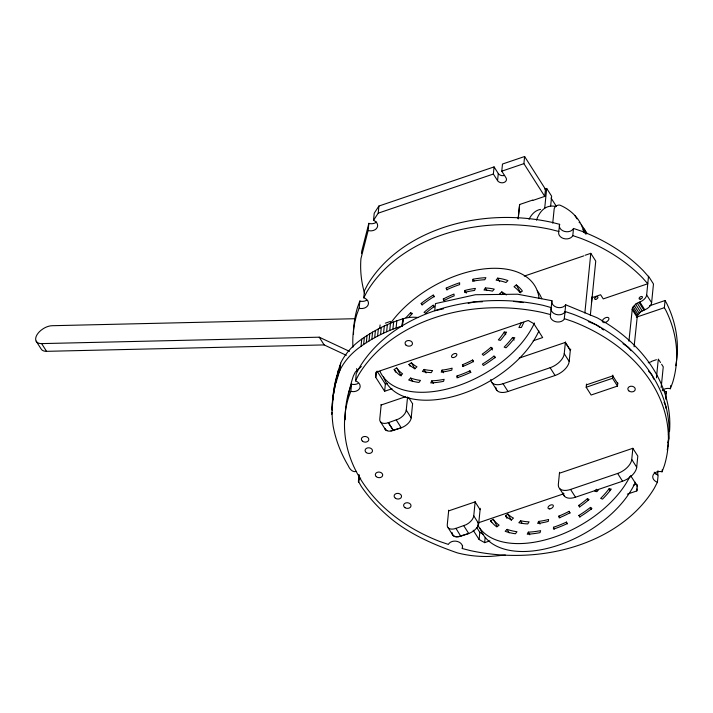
<?xml version="1.0" encoding="UTF-8"?>
<svg xmlns="http://www.w3.org/2000/svg" width="713" height="713" viewBox="0 0 713 713"><rect width="100%" height="100%" fill="white"/><g stroke="black" fill="none" stroke-linecap="round" stroke-linejoin="round"><path stroke-width="1.07" d="M457.015 375.956L456.962 377.819A75.239 43.065 -29.5 0 0 470.411 372.462L469.938 370.813A72.289 41.381 -29.5 0 1 457.015 375.956L458.004 377.712M553.502 527.255L553.448 529.117A75.239 43.065 -29.5 0 0 566.906 523.77L566.434 522.112A72.289 41.381 -29.5 0 1 553.502 527.255L554.5 529.019M356.58 471.391C352.694 472.79 349.539 469.011 348.274 465.785A181.672 138.144 5.7 0 1 333.158 426.205C330.03 404.726 333.88 382.435 341.117 362.133A87.289 66.371 5.7 0 1 359.165 341.01C372.498 331.064 387.569 323.444 403.496 318.649A28.814 21.907 5.7 0 1 417.97 317.49M392.007 388.754L384.637 391.259L375.751 377.32L376.054 372.204L528.235 320.485L533.787 323.613L542.664 337.561L533.19 340.778M627.387 494.136L636.834 490.927L637.128 485.803L630.613 475.58M332.713 401.374L333.042 397.088M331.91 409.619L332.632 402.453L332.142 410.207M332.329 404.253L333.657 391.74M331.732 414.306L331.937 412.257M332.944 398.915L334.477 386.419M333.764 393.594L335.502 381.125M334.789 388.3L336.732 375.876M336.019 383.041L337.454 377.819L338.167 370.653M337.454 377.819L339.085 372.649L339.798 365.475M339.914 370.323L340.627 363.158M654.213 472.184A7.38 5.606 5.7 0 0 656.735 474.466L658.144 475.045L657.422 482.211L654.32 488.182A162.288 123.402 5.7 0 1 470.518 550.641L462.265 548.538L462.559 547.432A7.38 5.606 5.7 0 0 457.603 541.515A7.38 5.606 5.7 0 0 449.11 543.342L448.388 544.42L440.402 541.72A162.288 123.402 5.7 0 1 348.523 397.524L350.841 391.303L351.554 384.129L352.534 384.378A7.38 5.606 5.7 0 0 357.979 383.505M352.944 347.151A162.288 123.402 5.7 0 1 356.821 314.433L359.129 308.23L359.851 301.055L361.375 301.349A7.38 5.606 5.7 0 0 366.705 300.164M364.495 293.025A162.288 123.402 5.7 0 1 360.938 258.65L368.149 230.486L368.862 223.347L369.619 223.579A7.38 5.606 5.7 0 0 376.571 222.028M350.841 391.303L351.821 391.544A7.38 5.606 5.7 0 0 359.913 387.792A7.38 5.606 5.7 0 0 355.644 380.947L356.179 373.737L359.281 367.774A162.288 123.402 5.7 0 1 543.083 305.316L551.238 307.597A7.335 5.579 5.7 0 0 555.908 314.38A7.335 5.579 5.7 0 0 564.972 311.946L565.685 304.799L597.12 317.784A162.288 123.402 5.7 0 1 669.534 431.427M359.129 308.23L360.662 308.515A7.38 5.606 5.7 0 0 368.086 304.995A7.38 5.606 5.7 0 0 365.163 298.399L363.764 297.82L364.477 290.654L367.578 284.683A162.288 123.402 5.7 0 1 551.381 222.224L559.634 224.328L558.627 232.661A7.38 5.606 5.7 0 0 563.644 238.534A7.38 5.606 5.7 0 0 572.111 236.654L572.797 235.611L573.51 228.445L581.496 231.155A162.288 123.402 5.7 0 1 643.411 270.842L648.482 276.591M368.149 230.486L368.906 230.709A7.38 5.606 5.7 0 0 377.284 227.313A7.38 5.606 5.7 0 0 373.523 220.326L374.236 213.196L378.924 206.03L494.064 166.904L498.28 173.517L497.567 180.647A4.724 3.592 5.7 0 0 503.886 182.519A4.724 3.592 5.7 0 0 505.989 177.778L501.783 171.173L502.487 164.035L524.616 156.521L545.472 189.248L544.759 196.387L532.771 200.46M339.085 372.649L340.395 369.298A87.289 66.371 5.7 0 1 358.443 348.185L361.036 346.313L361.749 339.147M361.036 346.313L363.648 344.477L364.361 337.311M373.523 220.326L378.211 213.16L378.924 206.03M363.648 344.477L366.322 342.695L367.035 335.529M366.322 342.695L369.058 340.966L369.771 333.8M369.058 340.966L371.847 339.29L372.56 332.124M505.374 555.079L490.99 556.363A87.289 66.371 5.7 0 1 457.247 552.851C434.556 544.928 411.998 535.178 392.979 520.249A181.672 138.144 5.7 0 1 361.241 486.311L358.416 481.328L359.004 474.43M358.514 481.694L358.995 475.749M358.416 481.328L359.076 476.436M358.675 482.059L359.316 476.115M358.773 479.51L359.495 476.845M371.847 339.29L374.699 337.677L375.412 330.502M374.699 337.677L377.605 336.108L378.318 328.943M379.762 328.256L380.091 324.941M375.751 377.32L376.268 372.204M377.605 336.108L380.564 334.602L381.277 327.436M380.564 334.602L383.576 333.158L384.289 325.993M383.576 333.158L386.633 331.768L387.355 324.602M381.063 404.476A26.354 14.688 -32.5 0 0 381.161 405.011L379.753 419.164A10.347 5.766 -32.5 0 0 388.318 422.711L393.273 430.474L401.223 427.773A10.419 5.802 -32.5 0 0 411.196 417.88L412.613 403.656M386.633 331.768L389.744 330.449L390.466 323.274M384.637 391.259L385.35 384.093L377.061 371.081M389.744 330.449L392.899 329.183L393.621 322.009M392.899 329.183L396.107 327.971L396.82 320.805M396.107 327.971L402.07 326.028L402.783 318.863M402.07 326.028L403.059 318.791M403.496 318.649L402.346 325.966M388.318 422.711L398.701 418.959A10.419 5.802 -32.5 0 0 406.25 410.109L407.56 396.989M497.567 180.647L493.351 174.034L494.064 166.904M462.265 548.538L462.568 545.463M448.566 510.205A26.354 14.688 -32.5 0 0 448.664 510.74L447.256 524.893A10.347 5.766 -32.5 0 0 455.821 528.44L466.204 524.688A10.419 5.802 -32.5 0 0 473.753 515.847L475.17 501.622M452.202 532.656L452.345 534.278A10.347 5.766 -32.5 0 0 460.776 536.212L468.726 533.502A10.419 5.802 -32.5 0 0 478.699 523.609L480.232 508.298M489.902 540.855L484.653 542.646L479.1 539.509L479.813 532.344L476.854 527.691M484.653 542.646L485.161 537.522M518.173 218.766L519.59 204.524L532.816 200.032M544.759 196.387L523.903 163.651L524.616 156.521M552.744 223.142L554.179 208.749C554.767 206.413 557.423 204.72 559.785 205.086C571.398 209.925 581.3 219.862 583.894 232.456M667.84 446.596A162.288 123.402 5.7 0 0 573.199 314.246L565.186 311.528L564.126 319.362A7.38 5.606 5.7 0 1 555.008 321.527A7.38 5.606 5.7 0 1 550.516 314.763L551.907 300.708L517.593 294.211L475.419 294.727L435.456 303.595L434.743 310.752L443.388 308.836M495.749 387.239A14.75 8.217 -32.5 0 0 508.004 391.49L555.07 375.493A14.75 8.217 -32.5 0 0 569.188 361.482L564.241 353.71L565.356 342.588A26.39 14.706 -32.5 0 0 565.569 341.946M569.188 361.482L570.302 350.359A26.372 14.697 -32.5 0 0 570.712 349.076M559.545 472.282L558.341 484.385A14.75 8.217 -32.5 0 0 570.552 489.448L575.507 497.219L622.574 481.222A14.75 8.217 -32.5 0 0 636.7 467.211L637.805 456.088L632.832 448.29L559.429 473.236M584.847 313.025L590.801 253.329L585.141 255.254M591.442 302.9L592.057 296.751M590.346 315.262L595.747 261.101L590.801 253.329M617.788 382.881L617.476 386.072L591.13 395.02L586.184 387.257L586.505 384.066M617.476 386.072L612.52 378.3L612.841 375.109M628.928 341.215L632.378 308.114L635.595 304.148L639.819 302.009A7.38 4.109 -32.5 0 0 646.655 294.915L648.527 276.207L653.473 283.979L651.611 302.686A7.38 4.109 -32.5 0 1 644.775 309.781L640.541 311.911L637.324 315.877L634.098 346.794M636.7 467.211L631.745 459.439L632.859 448.325M636.834 490.927L637.039 488.877M637.244 486.827L637.449 484.778M656.432 377.854L658.304 359.058M662.234 390.662A7.38 5.606 5.7 0 1 668.821 388.425L670.354 388.719L672.662 382.516A162.288 123.402 5.7 0 0 666.004 310.618L664.356 307.686L665.069 300.512L649.516 305.797M661.156 387.827L663.25 366.83L661.602 364.236M658.01 470.74L657.6 474.822L656.013 473.949M665.728 399.12L666.441 391.954L665.042 391.375A7.38 5.606 5.7 0 1 662.511 389.084M657.422 482.211L656.022 481.631A7.38 5.606 5.7 0 1 653.099 475.045A7.38 5.606 5.7 0 1 660.523 471.516L662.056 471.81L662.252 469.76M670.354 388.719L670.657 385.644M518.217 218.748L519.643 204.506M544.714 208.08L546.693 188.428L544.67 189.114M550.65 206.021L551.639 196.191L546.693 188.428M464.814 290.476L464.493 292.419A57.539 32.932 -29.5 0 1 474.573 290.458L475.411 288.417A60.489 34.625 -29.5 0 0 464.814 290.476L466.302 293.114M368.862 223.347L361.651 251.52A162.288 123.402 5.7 0 0 361.509 253.65M559.634 224.328L559.34 225.486A7.38 5.606 5.7 0 0 564.357 231.369A7.38 5.606 5.7 0 0 572.833 229.488L573.51 228.445M667.76 442.737L668.821 438.584L668.42 434.27M473.058 279.238L472.478 281.243A72.289 41.381 -29.5 0 1 484.813 279.737L485.892 277.669A75.239 43.065 -29.5 0 0 473.058 279.238L474.056 280.993M359.851 301.055L357.543 307.258A162.288 123.402 5.7 0 0 353.505 334.45M351.554 384.129L349.236 390.359A162.288 123.402 5.7 0 0 345.226 419.752M662.056 471.81L664.364 465.607A162.288 123.402 5.7 0 0 572.486 321.411L564.473 318.702M442.042 370.127L441.213 372.168A60.489 34.625 -29.5 0 0 451.81 370.109L452.122 368.166A57.539 32.932 -29.5 0 1 442.042 370.127L443.539 372.765M538.538 521.426L537.7 523.467A60.489 34.625 -29.5 0 0 548.297 521.408L548.618 519.465A57.539 32.932 -29.5 0 1 538.538 521.426L540.026 524.064M564.848 312.196L565.186 311.528M363.764 297.82L366.865 291.858A162.288 123.402 5.7 0 1 550.668 229.39L558.921 231.502M355.466 380.902L358.568 374.949A162.288 123.402 5.7 0 1 542.361 312.481L550.605 314.593M665.55 393.656L666.441 391.954M431.802 380.849L430.723 382.917A75.239 43.065 -29.5 0 0 443.557 381.348L444.137 379.343A72.289 41.381 -29.5 0 1 431.802 380.849L433.299 383.487M528.297 532.148L527.219 534.215A75.239 43.065 -29.5 0 0 540.053 532.647L540.632 530.65A72.289 41.381 -29.5 0 1 528.297 532.148L529.786 534.795M485.348 287.972L484.029 290.031A57.539 32.932 -29.5 0 1 492.496 291.154L494.252 289.148A60.489 34.625 -29.5 0 0 485.348 287.972L486.845 290.61M497.674 278.123L496.123 280.173A72.289 41.381 -29.5 0 1 505.989 282.535L507.932 280.592A75.239 43.065 -29.5 0 0 497.674 278.123L499.661 281.644M424.119 369.432L422.363 371.437A60.489 34.625 -29.5 0 0 431.267 372.614L432.586 370.555A57.539 32.932 -29.5 0 1 424.119 369.432L426.107 372.952M520.615 520.731L518.859 522.736A60.489 34.625 -29.5 0 0 527.763 523.921L529.082 521.854A57.539 32.932 -29.5 0 1 520.615 520.731L522.103 523.369M410.635 378.05L408.683 379.993A75.239 43.065 -29.5 0 0 418.95 382.453L420.492 380.412A72.289 41.381 -29.5 0 1 410.635 378.05L412.622 381.562M507.121 529.349L505.178 531.301A75.239 43.065 -29.5 0 0 515.437 533.761L516.978 531.711A72.289 41.381 -29.5 0 1 507.121 529.349L509.109 532.869M506.328 294.95A60.489 34.625 -29.5 0 0 501.774 291.902L499.653 293.783A57.539 32.932 -29.5 0 1 501.203 294.656M359.299 478.895L360.725 478.058M516.292 284.959L514.02 286.733A72.289 41.381 -29.5 0 1 519.902 292.615L522.415 291.073A75.239 43.065 -29.5 0 0 516.292 284.959L520.766 292.883M361.331 366.491L355.261 372.124L353.363 376.001A227.661 173.116 5.7 0 0 348.541 394.681M408.995 364.441L411.401 362.774A57.539 32.932 -29.5 0 0 416.971 366.803L414.85 368.674A60.489 34.625 -29.5 0 1 408.995 364.441L409.993 366.206M505.49 515.749L507.897 514.082A57.539 32.932 -29.5 0 0 513.458 518.11L511.337 519.982A60.489 34.625 -29.5 0 1 505.49 515.749L506.979 518.387M394.2 369.512L396.713 367.97A72.289 41.381 -29.5 0 0 402.604 373.844L400.332 375.626A75.239 43.065 -29.5 0 1 394.2 369.512L395.697 372.15M490.696 520.811L493.209 519.278A72.289 41.381 -29.5 0 0 499.091 525.151L496.818 526.925A75.239 43.065 -29.5 0 1 490.696 520.811L491.685 522.576M378.211 213.16L493.351 174.034M501.783 171.173L523.903 163.651M385.332 323.158L390.564 321.376M524.26 276.109L583.84 255.86M591.763 297.767L600.613 294.754L603.251 298.89L647.76 283.756L642.689 278.017A162.288 123.402 5.7 0 0 580.783 238.32L572.797 235.611M385.35 384.093L387.462 383.38M636.361 317.196L664.356 307.686M381.161 405.011L405.617 396.704M519.224 358.086L565.373 342.409L570.32 350.181M490.802 379.468A14.75 8.217 -32.5 0 0 503.048 383.719L550.124 367.721A14.75 8.217 -32.5 0 0 564.241 353.71M651.7 361.304L656.415 359.7M648.224 362.783L651.299 361.741M586.425 384.851L612.761 375.903L617.716 383.665M586.184 387.257L612.52 378.3M448.629 510.891L475.116 501.89L480.063 509.652M570.552 489.448L617.627 473.45A14.75 8.217 -32.5 0 0 631.745 459.439M477.594 523.066L563.983 493.708M633.349 485.179L636.504 484.109M390.965 430.866L401.223 427.773L396.276 420.002M468.227 303.319L474.706 301.884L482.469 301.786M354.905 318.711L52.085 325.716A12.531 6.987 -32.5 0 0 43.538 328.497L40.882 330.386A12.531 6.987 -32.5 0 0 41.621 343.604L46.55 351.331L324.157 344.914L346.331 355.315M41.621 343.604L319.228 337.187L349.477 351.366M513.547 301.403L523.315 302.579M504.243 332.071L506.595 332.16A60.489 34.625 -29.5 0 1 500.392 340.386L498.342 339.896A57.539 32.932 -29.5 0 0 504.243 332.071L505.74 334.709M512.576 337.472L514.795 337.766A75.239 43.065 -29.5 0 1 506.025 347.801L504.153 347.115A72.289 41.381 -29.5 0 0 512.576 337.472L514.064 340.119M609.071 488.779L611.282 489.073A75.239 43.065 -29.5 0 1 602.521 499.1L600.649 498.414A72.289 41.381 -29.5 0 0 609.071 488.779L610.061 490.535M405.955 317.74A75.239 43.065 -29.5 0 1 410.59 312.784L412.462 313.47A72.289 41.381 -29.5 0 0 408.718 317.428M588.296 321.581L596.407 324.941L599.954 327.436M490.9 347.347L492.576 348.22A60.489 34.625 -29.5 0 1 483.441 355.359L482.211 354.138A57.539 32.932 -29.5 0 0 490.9 347.347L492.398 349.985M587.396 498.645L589.063 499.519A60.489 34.625 -29.5 0 1 579.927 506.667L578.706 505.437A57.539 32.932 -29.5 0 0 587.396 498.645L588.394 500.401M479.813 532.344L483.521 534.429M579.108 222.545L579.553 222.839M601.727 328.684L603.501 329.932M623.019 343.684L628.34 347.427L631.21 350.787M421.187 303.417L422.649 304.478A72.289 41.381 -29.5 0 1 434.199 296.474L433.219 295.093A75.239 43.065 -29.5 0 0 421.187 303.417L422.185 305.182M493.975 356.108L495.428 357.16A75.239 43.065 -29.5 0 1 483.405 365.493L482.416 364.111A72.289 41.381 -29.5 0 0 493.975 356.108L494.965 357.873M590.462 507.406L591.924 508.467A75.239 43.065 -29.5 0 1 579.892 516.791L578.911 515.41A72.289 41.381 -29.5 0 0 590.462 507.406L591.46 509.171M433.183 305.226L434.404 306.447A57.539 32.932 -29.5 0 0 425.714 313.239L424.048 312.365A60.489 34.625 -29.5 0 1 433.183 305.226L434.172 306.982M648.429 370.965L652.021 375.163L653.803 379.173M583.68 228.784L587.022 233.329M581.229 224.675L584.936 229.969L586.754 233.9M646.655 294.915L651.611 302.686M639.819 302.009L644.775 309.781M638.928 302.312L643.875 310.084M637.208 303.096L642.163 310.868M635.595 304.148L640.541 311.911M634.187 305.387L639.142 313.159M574.821 215.442L577.013 218.891M633.091 306.742L638.046 314.513M583.118 229.604L585.872 233.917M583.332 230.379L585.533 233.837M632.378 308.114L637.324 315.877M632.092 309.406L637.039 317.169M658.857 359.922L660.505 362.516M551.015 197.956L556.381 206.369M565.356 342.588L570.302 350.359M550.124 367.721L555.07 375.493M617.627 473.45L622.574 481.222M503.048 383.719L508.004 391.49M492.122 382.828L497.077 390.599M559.625 488.557L564.58 496.328M408.754 397.738L412.604 403.781M473.753 515.847L478.699 523.609M406.25 410.109L411.196 417.88M473.182 530.222L479.1 539.509M463.78 525.739L468.726 533.502L458.468 536.595A10.419 5.802 -32.5 0 1 452.372 534.064M388.335 422.524L393.291 430.296M455.848 528.253L460.776 536.203M448.156 527.816L453.111 535.579M380.653 422.087L385.608 429.85M319.228 337.187L324.157 344.914M36.14 341.153L41.069 348.88A12.531 6.987 -32.5 0 0 46.55 351.331M501.774 291.902L503.262 294.549M578.706 505.437L579.696 507.201M578.911 515.41L579.91 517.175M446.204 288.123L446.677 289.772A72.289 41.381 -29.5 0 1 459.609 284.63L459.662 282.767A75.239 43.065 -29.5 0 0 446.204 288.123L447.203 289.879M569.09 511.319L569.83 512.843A60.489 34.625 -29.5 0 1 559.144 517.825L558.93 516.06A57.539 32.932 -29.5 0 0 569.09 511.319L570.088 513.084M443.281 299.041L444.021 300.565A57.539 32.932 -29.5 0 1 454.172 295.833L453.967 294.059A60.489 34.625 -29.5 0 0 443.281 299.041L444.279 300.797M566.434 522.112L567.423 523.877M472.603 360.02L473.334 361.544A60.489 34.625 -29.5 0 1 462.657 366.527L462.443 364.753A57.539 32.932 -29.5 0 0 472.603 360.02L473.592 361.776M558.93 516.06L559.928 517.816M433.219 295.093L434.208 296.858M469.938 370.813L470.936 372.569M462.443 364.753L463.441 366.518M410.59 312.784L411.588 314.54M507.897 514.082L511.381 520.24M411.401 362.774L414.886 368.933M493.209 519.278L497.184 526.31M396.713 367.97L401.196 375.894M665.069 300.512L666.717 303.444A162.288 123.402 5.7 0 1 675.746 365.68M664.044 402.239L665.826 406.258L666.022 408.406M602.53 322.062A3.717 2.068 -32.5 0 1 605.524 317.731A3.717 2.068 -32.5 0 1 608.777 319.504A3.717 2.068 -32.5 0 1 603.555 322.624M565.685 304.799A7.335 5.579 5.7 0 1 556.782 307.285A7.335 5.579 5.7 0 1 551.907 300.708M667.653 447.684A162.288 123.402 5.7 0 1 667.234 449.85M504.599 175.389A4.724 3.592 5.7 0 1 498.28 173.517M529.037 219.292A116.736 38.93 71.2 0 1 540.597 209.39M536.479 220.148A116.736 38.93 71.2 0 1 554.732 206.289M357.534 371.607A162.288 123.402 5.7 0 1 356.625 368.612M537.263 290.815A88.519 50.668 -29.5 0 1 541.755 298.738M538.903 330.939A88.519 50.668 -29.5 0 1 457.078 395.421A88.519 50.668 -29.5 0 1 383.532 376.901M390.466 323.39A88.519 50.668 -29.5 0 1 478.396 269.728A88.519 50.668 -29.5 0 1 539.064 298.257M534.429 323.025A88.519 50.668 -29.5 0 1 454.582 386.892A88.519 50.668 -29.5 0 1 379.967 371.313M523.788 322.303A75.239 43.065 -29.5 0 1 521.381 327.445L518.912 327.561A72.289 41.381 -29.5 0 0 521.221 322.615M635.399 482.246A88.519 50.668 -29.5 0 1 553.564 546.719A88.519 50.668 -29.5 0 1 480.027 528.199M629.971 476.346A88.519 50.668 -29.5 0 1 551.737 537.985A88.519 50.668 -29.5 0 1 477.567 524.839M598.599 489.653A60.489 34.625 -29.5 0 1 596.888 491.685L594.838 491.195A57.539 32.932 -29.5 0 0 596.46 489.261M348.033 397.667A227.661 173.116 5.7 0 1 348.363 395.67M386.972 430.536A10.419 5.802 -32.5 0 1 384.868 428.335L384.842 428.549A10.347 5.766 -32.5 0 0 393.273 430.474M575.507 497.219A14.75 8.217 -32.5 0 1 563.252 492.968M595.72 299.344A1.889 1.052 -32.5 0 0 597.931 297.152A1.889 1.052 -32.5 0 0 595.168 297.562A1.889 1.052 -32.5 0 0 595.72 299.344M640.212 299.139A1.889 1.052 -32.5 0 0 642.431 296.947A1.889 1.052 -32.5 0 0 639.668 297.357A1.889 1.052 -32.5 0 0 640.212 299.139M453.21 357.596A2.95 1.693 -29.5 0 0 456.855 354.343A2.95 1.693 -29.5 0 0 452.497 354.682A2.95 1.693 -29.5 0 0 453.21 357.596M549.696 508.904A2.95 1.693 -29.5 0 0 553.341 505.642A2.95 1.693 -29.5 0 0 548.992 505.98A2.95 1.693 -29.5 0 0 549.696 508.904M406 345.119A3.717 2.825 5.7 0 0 412.292 344.388A3.717 2.825 5.7 0 0 408.014 340.547A3.717 2.825 5.7 0 0 406 345.119M362.454 441.178A3.717 2.825 5.7 0 0 368.674 440.206A3.717 2.825 5.7 0 0 364.174 436.516A3.717 2.825 5.7 0 0 362.454 441.178M366.33 452.63A3.717 2.825 5.7 0 0 372.427 451.338A3.717 2.825 5.7 0 0 367.623 447.88A3.717 2.825 5.7 0 0 366.33 452.63M395.439 498.262A3.717 2.825 5.7 0 0 401.49 496.863A3.717 2.825 5.7 0 0 396.588 493.476A3.717 2.825 5.7 0 0 395.439 498.262M405.109 507.736A3.717 2.825 5.7 0 0 411 506.016A3.717 2.825 5.7 0 0 405.831 502.897A3.717 2.825 5.7 0 0 405.109 507.736M376.259 476.623A3.69 2.807 5.7 0 0 382.516 475.901A3.69 2.807 5.7 0 0 378.282 472.077A3.69 2.807 5.7 0 0 376.259 476.623M628.777 390.813A3.717 2.825 5.7 0 0 635.069 390.091A3.717 2.825 5.7 0 0 630.809 386.241A3.717 2.825 5.7 0 0 628.777 390.813"/></g></svg>
